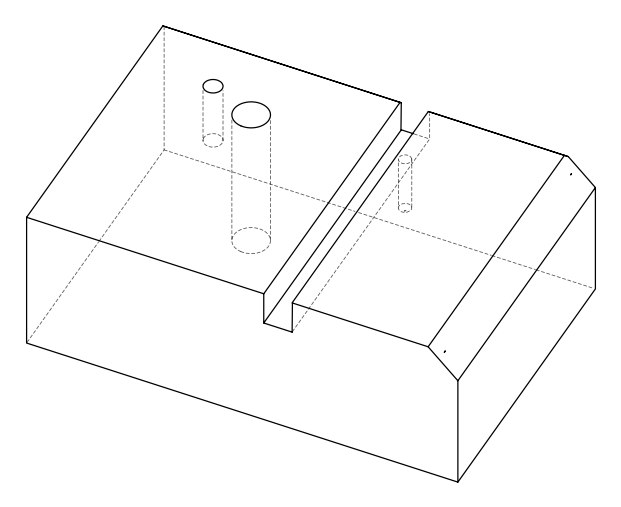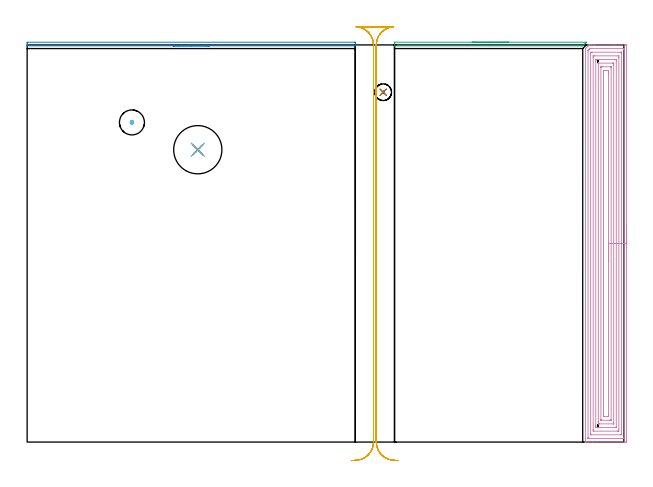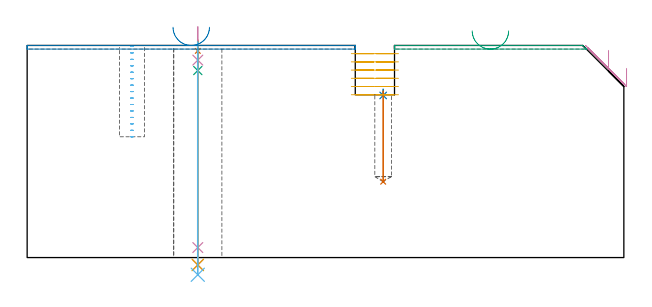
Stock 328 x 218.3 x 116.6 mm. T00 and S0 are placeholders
(PLAN: 12 operations, 8 tool changes, 25.8 min)
(1 SPOT_DRILL | STEP1HOLE | NXT0321_9005460120000 | 0.05 min | 183 mm3)
(2 SPOT_DRILL_1 | STEP1POCKET | NXT0321_9005460120000 | 0.03 min | 2947 mm3)
(3 DRILL_BLIND_HOLE_INTO_CENTER | STEP1HOLE | UGT0301_207 | 0.06 min | 663 mm3)
(4 GUN_DRILL_THROUGH_HOLE | STEP1HOLE | UGT0307_008 | 0.63 min | 10226 mm3)
(5 DRILL_TO_ENLARGE_THROUGH_HOLE | STEP1HOLE | NXT0301_104 | 0.49 min | 6843 mm3)
(6 DRILL_TO_ENLARGE_THROUGH_HOLE_1 | STEP1HOLE | UGT0301_388 | 0.51 min | 46355 mm3)
(7 DRILL_BLIND_HOLE_INTO_CENTER_1 | STEP1POCKET | UGT0301_207 | 0.21 min | 3086 mm3)
(8 AREA_MILL | FG_CHAMFER_SURFACE | UGT0205_001 | 1.59 min | 369 mm3)
(9 AREA_MILL_1 | FG_CHAMFER_SURFACE_1 | UGT0205_001 | 0.99 min | 216 mm3)
(10 AREA_MILL_2 | FG_CHAMFER_SURFACE_2 | UGT0205_001 | 14.4 min | 55742 mm3)
(11 MILL_RECTANGULAR_SLOT | SLOT_RECTANGULAR | UGT0201_136 | Follow Part, ap 5, ae 75% | 6.37 min | 124221 mm3)
(12 MILL_BLIND_HOLE_FROM_SOLID_MATERIAL | STEP1POCKET_1 | NXT0201_011 | Spiral | 0.49 min | 7425 mm3)
(TOOL NXT0321_9005460120000 | NC Spot Drill, 142deg, 12mm, Carbide, Uncoated | D12 PA142 FL30 Z2)
(TOOL UGT0301_207 | Twist Drill 9.2 mm | D9.2 PA118 FL80 Z2)
(TOOL UGT0307_008 | Gun Drill 11 mm | D11 PA130 FL24 Z1)
(TOOL NXT0301_104 | Carbide Drill 14mm [860.1-1400-112A1-MM 2214] | D14 PA140 FL123 Z2)
(TOOL UGT0301_388 | Twist Drill 26.5 mm | D26.5 PA118 FL165 Z2)
(TOOL UGT0205_001 | Chamfer Mill 20 x 3 x 45 deg. | D20 FL50 Z2)
(TOOL UGT0201_136 | Carbide End Mill 20.0 | D20 FL30 Z4)
(TOOL NXT0201_011 | ENDMILL 12mm [2P460-1200-NA 1630] | D12 FL38 Z6)
(OP 1 SPOT_DRILL)
G17 G21 G94 G90
T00 M6
G54
G17 G0 G90 X93.8 Y160.7 S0 M3
G43 Z126.6 H0
G94 G81 G98 Z113.6 F250. R119.6
G80
M5
M2
(OP 2 SPOT_DRILL_1)
G17 G21 G94 G90
T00 M6
G54
G17 G0 G90 X195.7 Y192.3 S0 M3
G43 Z126.6 H0
G94 G81 G98 Z89.104 F250. R92.5
G80
M5
M2
(OP 3 DRILL_BLIND_HOLE_INTO_CENTER)
G17 G21 G94 G90
T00 M6
G54
G17 G0 G90 X93.8 Y160.7 S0 M3
G43 Z126.6 H0
G94 G81 G98 Z102.8 F250. R118.6
G80
M5
M2
(OP 4 GUN_DRILL_THROUGH_HOLE)
G17 G21 G94 G90
T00 M6
G54
G17 G0 G90 X93.8 Y160.7 M8
G43 Z126.797 H0
S716 M3
G94 G1 Z108.535 F125. M26
G4 X.084
Z5.5 F250.
G4 X.084
Z-4.065 F125.
G4 X.084
M5
M9
G0 Z126.797
M2
(OP 5 DRILL_TO_ENLARGE_THROUGH_HOLE)
G17 G21 G94 G90
T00 M6
G54
G17 G0 G90 X93.8 Y160.7 S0 M3
G43 Z126.6 H1
G94 G73 G98 Z-4.048 F250. Q13.405 R118.6
G80
M5
M2
(OP 6 DRILL_TO_ENLARGE_THROUGH_HOLE_1)
G17 G21 G94 G90
T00 M6
G54
G17 G0 G90 X93.8 Y160.7 S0 M3
G43 Z126.6 H0
G94 G73 G98 Z-9.461 F250. Q25.212 R118.6
G80
M5
M2
(OP 7 DRILL_BLIND_HOLE_INTO_CENTER_1)
G17 G21 G94 G90
T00 M6
G54
G17 G0 G90 X195.7 Y192.3 S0 M3
G43 Z126.6 H0
G94 G81 G98 Z41.7 F250. R91.5
G80
M5
M2
(OP 8 AREA_MILL)
G17 G21 G94 G90
T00 M6
G54
G17 G0 G90 X100.2 Y217.8 S1061 M3
G43 Z126.6 H0
G94 G1 X100.162 Z125.728 F250.
X100.048 Z124.863
X99.859 Z124.012
X99.597 Z123.18
X99.263 Z122.374
X98.86 Z121.6
X98.392 Z120.864
X97.86 Z120.172
X97.271 Z119.529
X96.628 Z118.939
X95.936 Z118.408
X95.2 Z117.94
X94.426 Z117.537
X93.62 Z117.203
X92.788 Z116.941
X91.936 Z116.752
X91.072 Z116.638
X90.2 Z116.6
X0.148
X0.01 Y217.803 Z116.588
X0.006 Y217.835 Z116.556
X0. Y218.168 Z116.231
Y218.655 Z115.744
Y219.244 Z115.151
Y219.539 Z114.857
X0.002 Y219.791 Z114.605
X0.148 Y219.8 Z114.6
X179.974
X180.252 Y219.796 Z114.604
X180.398 Y219.791 Z114.605
X180.4 Y219.539 Z114.857
Y219.244 Z115.151
Y218.655 Z115.744
Y218.168 Z116.231
Y217.837 Z116.554
X180.391 Y217.803 Z116.588
X180.253 Y217.8 Z116.6
X90.2
X89.328 Z116.638
X88.464 Z116.752
X87.612 Z116.941
X86.78 Z117.203
X85.974 Z117.537
X85.2 Z117.94
X84.464 Z118.408
X83.772 Z118.939
X83.129 Z119.529
X82.54 Z120.172
X82.008 Z120.864
X81.54 Z121.6
X81.137 Z122.374
X80.803 Z123.18
X80.541 Z124.012
X80.352 Z124.863
X80.238 Z125.728
X80.2 Z126.6
M5
M2
(OP 9 AREA_MILL_1)
G17 G21 G94 G90
T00 M6
G54
G17 G0 G90 X244.65 Y219.8 S1061 M3
G43 Z126.6 H0
Z124.6
G94 G1 X244.688 Z123.728 F250.
X244.802 Z122.863
X244.991 Z122.012
X245.253 Z121.18
X245.587 Z120.374
X245.99 Z119.6
X246.458 Z118.864
X246.99 Z118.172
X247.579 Z117.529
X248.222 Z116.94
X248.914 Z116.408
X249.65 Z115.94
X250.424 Z115.537
X251.23 Z115.203
X252.062 Z114.941
X252.913 Z114.752
X253.778 Z114.638
X254.65 Z114.6
X307.178 Y219.799 Z114.601
X307.381 Y219.792 Z114.606
X307.285 Y219.689 Z114.709
X307.104 Y219.504 Z114.896
X306.807 Y219.206 Z115.193
X305.52 Y217.919 Z116.478
X305.403 Y217.805 Z116.591
X305.024 Y217.8 Z116.6
X202.047
X201.91 Y217.802 Z116.588
X201.906 Y217.835 Z116.556
X201.9 Y218.167 Z116.232
Y218.657 Z115.742
Y219.244 Z115.151
Y219.538 Z114.858
X201.902 Y219.791 Z114.605
X202.047 Y219.8 Z114.6
X254.65
X255.522 Z114.638
X256.386 Z114.752
X257.238 Z114.941
X258.07 Z115.203
X258.876 Z115.537
X259.65 Z115.94
X260.386 Z116.408
X261.078 Z116.94
X261.721 Z117.529
X262.31 Z118.172
X262.841 Z118.864
X263.31 Z119.6
X263.713 Z120.374
X264.047 Z121.18
X264.309 Z122.012
X264.498 Z122.863
X264.612 Z123.728
X264.65 Z124.6
G0 Z126.6
M5
M2
(OP 10 AREA_MILL_2)
G17 G21 G94 G90
T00 M6
G54
G17 G0 G90 X329.5 Y119.15 S1061 M3
G43 Z126.6 H0
Z104.
G94 G1 Y119.112 Z103.128 F250.
Y118.998 Z102.263
Y118.809 Z101.412
Y118.547 Z100.58
Y118.213 Z99.774
Y117.81 Z99.
Y117.342 Z98.264
Y116.81 Z97.572
Y116.221 Z96.929
Y115.578 Z96.34
Y114.886 Z95.808
Y114.15 Z95.34
Y113.376 Z94.937
Y112.57 Z94.603
Y111.738 Z94.341
Y110.886 Z94.152
Y110.022 Z94.038
Y109.15 Z94.
Y0.912
X329.499 Y0.617 Z94.001
X329.493 Y0.025 Z94.004
X329.492 Y0.007 Z94.006
X328.903 Y0. Z94.595
X310.789 Z112.706
X308.389 Z115.106
X307.356 Z116.144
X306.958 Z116.534
X306.927 Z116.564
X306.903 Y0.009 Z116.588
X306.9 Y0.17 Z116.6
Y215.897
X306.906 Y216.302 Z116.592
X306.993 Y216.394 Z116.505
X307.497 Y216.899 Z115.999
X308.069 Y217.469 Z115.431
X308.282 Y217.683 Z115.216
X308.389 Y217.791 Z115.107
X308.835 Y218.236 Z114.664
X308.88 Y218.279 Z114.619
X308.91 Y218.299 Z114.589
X309.281 Y218.3 Z114.217
X309.346 Z114.153
X310.173 Z113.322
X311.405 Z112.092
X311.957 Z111.537
X322.967 Z100.53
X328.903 Z94.595
X329.181 Y218.298 Z94.317
X329.492 Y218.29 Z94.006
X329.499 Y217.979 Z93.999
X329.5 Y109.15 Z94.
X328.086 Z95.414
Y2.328
X328.079 Y2.011 Z95.421
X328.06 Y2.008 Z95.44
X328.011 Y2.005 Z95.489
X327.521 Y2. Z95.979
X308.792 Z114.708
X308.389 Y2.004 Z115.111
X308.333 Y2.007 Z115.167
X308.322 Y2.009 Z115.178
X308.319 Y2.078 Z115.181
X308.316 Y2.178 Z115.184
X308.314 Y2.479 Z115.186
X308.315 Y215.003 Z115.185
X308.316 Y215.077 Z115.184
X308.32 Y215.153 Z115.18
X308.329 Y215.267 Z115.171
X308.389 Y215.332 Z115.111
X308.669 Y215.617 Z114.831
X308.946 Y215.897 Z114.554
X309.115 Y216.063 Z114.385
X309.281 Y216.224 Z114.219
X309.346 Y216.284 Z114.154
X309.404 Y216.29 Z114.096
X309.526 Y216.295 Z113.974
X309.771 Y216.299 Z113.729
X327.608 Y216.3 Z95.892
X328.011 Y216.296 Z95.489
X328.067 Y216.293 Z95.433
X328.078 Y216.291 Z95.422
X328.081 Y216.222 Z95.419
X328.084 Y216.122 Z95.416
X328.086 Y215.972 Z95.414
Y215.897
Y109.15
X326.672 Z96.828
Y4.638
X326.67 Y4.19 Z96.83
X326.668 Y4.079 Z96.832
X326.665 Y4.027 Z96.835
X326.657 Y4.01 Z96.843
X326.606 Y4.007 Z96.894
X326.416 Y4.001 Z97.084
X309.983 Y4. Z113.517
X309.857 Y4.002 Z113.643
X309.756 Y4.007 Z113.744
X309.734 Y4.012 Z113.766
X309.732 Y4.017 Z113.768
X309.73 Y4.042 Z113.77
X309.729 Y4.19 Z113.771
Y4.635
Y213.217
X309.73 Y213.661 Z113.77
X309.733 Y214.11 Z113.767
X309.735 Y214.216 Z113.765
X309.8 Y214.288 Z113.7
X309.986 Y214.297 Z113.514
X310.173 Y214.299 Z113.327
X310.875 Y214.3 Z112.625
X326.417 Z97.083
X326.543 Y214.298 Z96.957
X326.644 Y214.293 Z96.856
X326.666 Y214.288 Z96.834
X326.668 Y214.283 Z96.832
X326.67 Y214.258 Z96.83
X326.671 Y214.11 Z96.829
X326.672 Y213.665 Z96.828
Y109.15
X325.257 Z98.243
Y6.87
X325.253 Y6.059 Z98.247
X325.251 Y6.01 Z98.249
X325.203 Y6.006 Z98.297
X325.095 Y6.002 Z98.405
X324.877 Y6.001 Z98.623
X324.443 Y6. Z99.057
X311.512 Y6.001 Z111.988
X311.302 Y6.003 Z112.198
X311.197 Y6.006 Z112.303
X311.151 Y6.01 Z112.349
X311.149 Y6.046 Z112.351
X311.143 Y6.792 Z112.357
Y6.87
Y211.43
X311.147 Y212.241 Z112.353
X311.15 Y212.29 Z112.35
X311.197 Y212.294 Z112.303
X311.305 Y212.298 Z112.195
X311.523 Y212.299 Z111.977
X311.957 Y212.3 Z111.543
X324.888 Z98.612
X325.098 Y212.298 Z98.402
X325.203 Y212.294 Z98.297
X325.249 Y212.29 Z98.251
X325.251 Y212.254 Z98.249
X325.257 Y211.508 Z98.243
Y211.43
Y109.15
X323.843 Z99.657
X323.842 Y8.656 Z99.658
X323.841 Y8.367 Z99.659
X323.836 Y8.073 Z99.664
X323.832 Y8.009 Z99.668
X323.797 Y8.007 Z99.703
X323.715 Y8.003 Z99.785
X323.551 Y8.001 Z99.949
X323.315 Y8. Z100.185
X313.504 Z109.996
X312.849 Y8.001 Z110.651
X312.609 Y8.004 Z110.891
X312.569 Y8.01 Z110.931
X312.564 Y8.02 Z110.936
X312.561 Y8.051 Z110.939
X312.558 Y8.656 Z110.942
X312.557 Y8.949 Z110.943
X312.558 Y209.644 Z110.942
X312.559 Y209.933 Z110.941
X312.564 Y210.227 Z110.936
X312.568 Y210.291 Z110.932
X312.603 Y210.293 Z110.897
X312.685 Y210.297 Z110.815
X312.849 Y210.299 Z110.651
X313.085 Y210.3 Z110.415
X322.896 Z100.604
X323.551 Y210.299 Z99.949
X323.791 Y210.296 Z99.709
X323.831 Y210.29 Z99.669
X323.836 Y210.28 Z99.664
X323.839 Y210.249 Z99.661
X323.842 Y209.644 Z99.658
X323.843 Y209.351 Z99.657
Y109.15
X322.429 Z101.071
Y10.443
X322.427 Y10.112 Z101.073
X322.424 Y10.03 Z101.076
X322.423 Y10.016 Z101.077
X322.409 Y10.01 Z101.091
X322.357 Y10.006 Z101.143
X322.209 Y10.001 Z101.291
X314.633 Y10. Z108.867
X314.181 Y10.002 Z109.319
X314.013 Y10.009 Z109.487
X313.978 Y10.011 Z109.522
X313.976 Y10.072 Z109.524
X313.973 Y10.21 Z109.527
X313.972 Y10.443 Z109.528
X313.971 Y11.105 Z109.529
Y207.857
X313.974 Y208.188 Z109.526
X313.976 Y208.27 Z109.524
X313.977 Y208.284 Z109.523
X313.991 Y208.29 Z109.509
X314.043 Y208.294 Z109.457
X314.191 Y208.299 Z109.309
X321.768 Y208.3 Z101.732
X322.219 Y208.298 Z101.281
X322.387 Y208.291 Z101.113
X322.422 Y208.289 Z101.078
X322.424 Y208.228 Z101.076
X322.427 Y208.09 Z101.073
X322.428 Y207.857 Z101.072
X322.429 Y207.195 Z101.071
Y109.15
X321.015 Z102.485
X321.014 Y12.23 Z102.486
X321.013 Y12.092 Z102.487
X321.011 Y12.045 Z102.489
X321.008 Y12.015 Z102.492
X320.989 Y12.01 Z102.511
X320.876 Y12.007 Z102.624
X320.213 Y12. Z103.287
X315.753 Z107.747
X315.524 Y12.003 Z107.976
X315.448 Y12.006 Z108.052
X315.394 Y12.01 Z108.106
X315.391 Y12.091 Z108.109
X315.387 Y12.23 Z108.113
X315.386 Y12.368 Z108.114
Y206.07
X315.387 Y206.208 Z108.113
X315.389 Y206.256 Z108.111
X315.392 Y206.285 Z108.108
X315.411 Y206.29 Z108.089
X315.524 Y206.293 Z107.976
X316.187 Y206.3 Z107.313
X320.647 Z102.853
X320.876 Y206.297 Z102.624
X320.952 Y206.294 Z102.548
X321.006 Y206.29 Z102.494
X321.009 Y206.209 Z102.491
X321.013 Y206.07 Z102.487
X321.014 Y205.932 Z102.486
X321.015 Y109.15 Z102.485
X319.601 Z103.899
X319.6 Y14.909 Z103.9
X319.598 Y14.402 Z103.902
X319.593 Y14.016 Z103.907
X319.108 Y14. Z104.392
X319.092 Z104.408
X317.308 Z106.192
X316.807 Y14.016 Z106.693
X316.801 Y14.524 Z106.699
X316.8 Y14.909 Z106.7
Y15.419
Y203.391
X316.802 Y203.898 Z106.698
X316.807 Y204.284 Z106.693
X317.292 Y204.3 Z106.208
X317.308 Z106.192
X319.092 Z104.408
X319.593 Y204.284 Z103.907
X319.599 Y203.776 Z103.901
X319.6 Y203.391 Z103.9
Y202.881
X319.601 Y109.15 Z103.899
Y108.278 Z103.938
Y107.414 Z104.051
Y106.562 Z104.24
Y105.73 Z104.503
Y104.924 Z104.836
Y104.15 Z105.239
Y103.414 Z105.708
Y102.722 Z106.239
Y102.079 Z106.828
Y101.49 Z107.472
Y100.958 Z108.164
Y100.49 Z108.899
Y100.087 Z109.673
Y99.753 Z110.479
Y99.491 Z111.311
Y99.302 Z112.163
Y99.188 Z113.028
Y99.15 Z113.899
G0 Z126.6
M5
M2
(OP 11 MILL_RECTANGULAR_SLOT)
G17 G21 G94 G90
T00 M6
G54
G17 G0 G90 X204.117 Y-10.202 S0 M3
G43 Z126.6 H0
Z112.083
G94 G1 X201.126 Y-9.97 F250.
G2 X191.9 Y0. R10. F500.
G1 Y218.3
G2 X201.453 Y228.29 R10.
G1 X180.847
G2 X190.4 Y218.3 R10.
G1 Y0.
G2 X181.174 Y-9.97 R10.
G1 X178.183 Y-10.202 F250.
G0 X204.117 Z107.567
G1 X201.126 Y-9.97
G2 X191.9 Y0. R10. F500.
G1 Y218.3
G2 X201.453 Y228.29 R10.
G1 X180.847
G2 X190.4 Y218.3 R10.
G1 Y0.
G2 X181.174 Y-9.97 R10.
G1 X178.183 Y-10.202 F250.
G0 X204.117 Z103.05
G1 X201.126 Y-9.97
G2 X191.9 Y0. R10. F500.
G1 Y218.3
G2 X201.453 Y228.29 R10.
G1 X180.847
G2 X190.4 Y218.3 R10.
G1 Y0.
G2 X181.174 Y-9.97 R10.
G1 X178.183 Y-10.202 F250.
G0 X204.117 Z98.533
G1 X201.126 Y-9.97
G2 X191.9 Y0. R10. F500.
G1 Y218.3
G2 X201.453 Y228.29 R10.
G1 Y228.3
X180.847
Y228.29
G2 X190.4 Y218.3 R10.
G1 Y0.
G2 X181.174 Y-9.97 R10.
G1 X178.183 Y-10.202 F250.
G0 X204.117 Z94.017
G1 X201.126 Y-9.97
G2 X191.9 Y0. R10. F500.
G1 Y218.3
G2 X201.453 Y228.29 R10.
G1 Y228.3
X180.847
Y228.29
G2 X190.4 Y218.3 R10.
G1 Y0.
G2 X181.174 Y-9.97 R10.
G1 X178.183 Y-10.202 F250.
G0 X204.117 Z89.5
G1 X201.126 Y-9.97
G2 X191.9 Y0. R10. F500.
G1 Y218.3
G2 X201.453 Y228.29 R10.
G1 Y228.3
X180.847
Y228.29
G2 X190.4 Y218.3 R10.
G1 Y0.
G2 X181.174 Y-9.97 R10.
G1 X178.183 Y-10.202 F250.
G0 Z126.6
M5
M2
(OP 12 MILL_BLIND_HOLE_FROM_SOLID_MATERIAL)
G17 G21 G94 G90
T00 M6
G54
G17 G0 G90 X57.6 Y175.7 S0 M3
G43 Z126.6 H1
Z116.053
G94 G3 X58.025 Y176.125 R0.425 F250.
X57.6 Y176.55 R0.425
X56.75 Y175.7 R0.85
X57.6 Y176.55 R-0.85
X57.175 Y176.125 R0.425
X57.6 Y175.7 R0.425
G0 Z112.507
G3 X58.025 Y176.125 R0.425
X57.6 Y176.55 R0.425
X56.75 Y175.7 R0.85
X57.6 Y176.55 R-0.85
X57.175 Y176.125 R0.425
X57.6 Y175.7 R0.425
G0 Z108.96
G3 X58.025 Y176.125 R0.425
X57.6 Y176.55 R0.425
X56.75 Y175.7 R0.85
X57.6 Y176.55 R-0.85
X57.175 Y176.125 R0.425
X57.6 Y175.7 R0.425
G0 Z105.413
G3 X58.025 Y176.125 R0.425
X57.6 Y176.55 R0.425
X56.75 Y175.7 R0.85
X57.6 Y176.55 R-0.85
X57.175 Y176.125 R0.425
X57.6 Y175.7 R0.425
G0 Z101.867
G3 X58.025 Y176.125 R0.425
X57.6 Y176.55 R0.425
X56.75 Y175.7 R0.85
X57.6 Y176.55 R-0.85
X57.175 Y176.125 R0.425
X57.6 Y175.7 R0.425
G0 Z98.32
G3 X58.025 Y176.125 R0.425
X57.6 Y176.55 R0.425
X56.75 Y175.7 R0.85
X57.6 Y176.55 R-0.85
X57.175 Y176.125 R0.425
X57.6 Y175.7 R0.425
G0 Z94.773
G3 X58.025 Y176.125 R0.425
X57.6 Y176.55 R0.425
X56.75 Y175.7 R0.85
X57.6 Y176.55 R-0.85
X57.175 Y176.125 R0.425
X57.6 Y175.7 R0.425
G0 Z91.227
G3 X58.025 Y176.125 R0.425
X57.6 Y176.55 R0.425
X56.75 Y175.7 R0.85
X57.6 Y176.55 R-0.85
X57.175 Y176.125 R0.425
X57.6 Y175.7 R0.425
G0 Z87.68
G3 X58.025 Y176.125 R0.425
X57.6 Y176.55 R0.425
X56.75 Y175.7 R0.85
X57.6 Y176.55 R-0.85
X57.175 Y176.125 R0.425
X57.6 Y175.7 R0.425
G0 Z84.133
G3 X58.025 Y176.125 R0.425
X57.6 Y176.55 R0.425
X56.75 Y175.7 R0.85
X57.6 Y176.55 R-0.85
X57.175 Y176.125 R0.425
X57.6 Y175.7 R0.425
G0 Z80.587
G3 X58.025 Y176.125 R0.425
X57.6 Y176.55 R0.425
X56.75 Y175.7 R0.85
X57.6 Y176.55 R-0.85
X57.175 Y176.125 R0.425
X57.6 Y175.7 R0.425
G0 Z77.04
G3 X58.025 Y176.125 R0.425
X57.6 Y176.55 R0.425
X56.75 Y175.7 R0.85
X57.6 Y176.55 R-0.85
X57.175 Y176.125 R0.425
X57.6 Y175.7 R0.425
G0 Z73.493
G3 X58.025 Y176.125 R0.425
X57.6 Y176.55 R0.425
X56.75 Y175.7 R0.85
X57.6 Y176.55 R-0.85
X57.175 Y176.125 R0.425
X57.6 Y175.7 R0.425
G0 Z69.947
G3 X58.025 Y176.125 R0.425
X57.6 Y176.55 R0.425
X56.75 Y175.7 R0.85
X57.6 Y176.55 R-0.85
X57.175 Y176.125 R0.425
X57.6 Y175.7 R0.425
G0 Z66.4
G3 X58.025 Y176.125 R0.425
X57.6 Y176.55 R0.425
X56.75 Y175.7 R0.85
X57.6 Y176.55 R-0.85
X57.175 Y176.125 R0.425
X57.6 Y175.7 R0.425
G0 Z126.6
M5
M2
